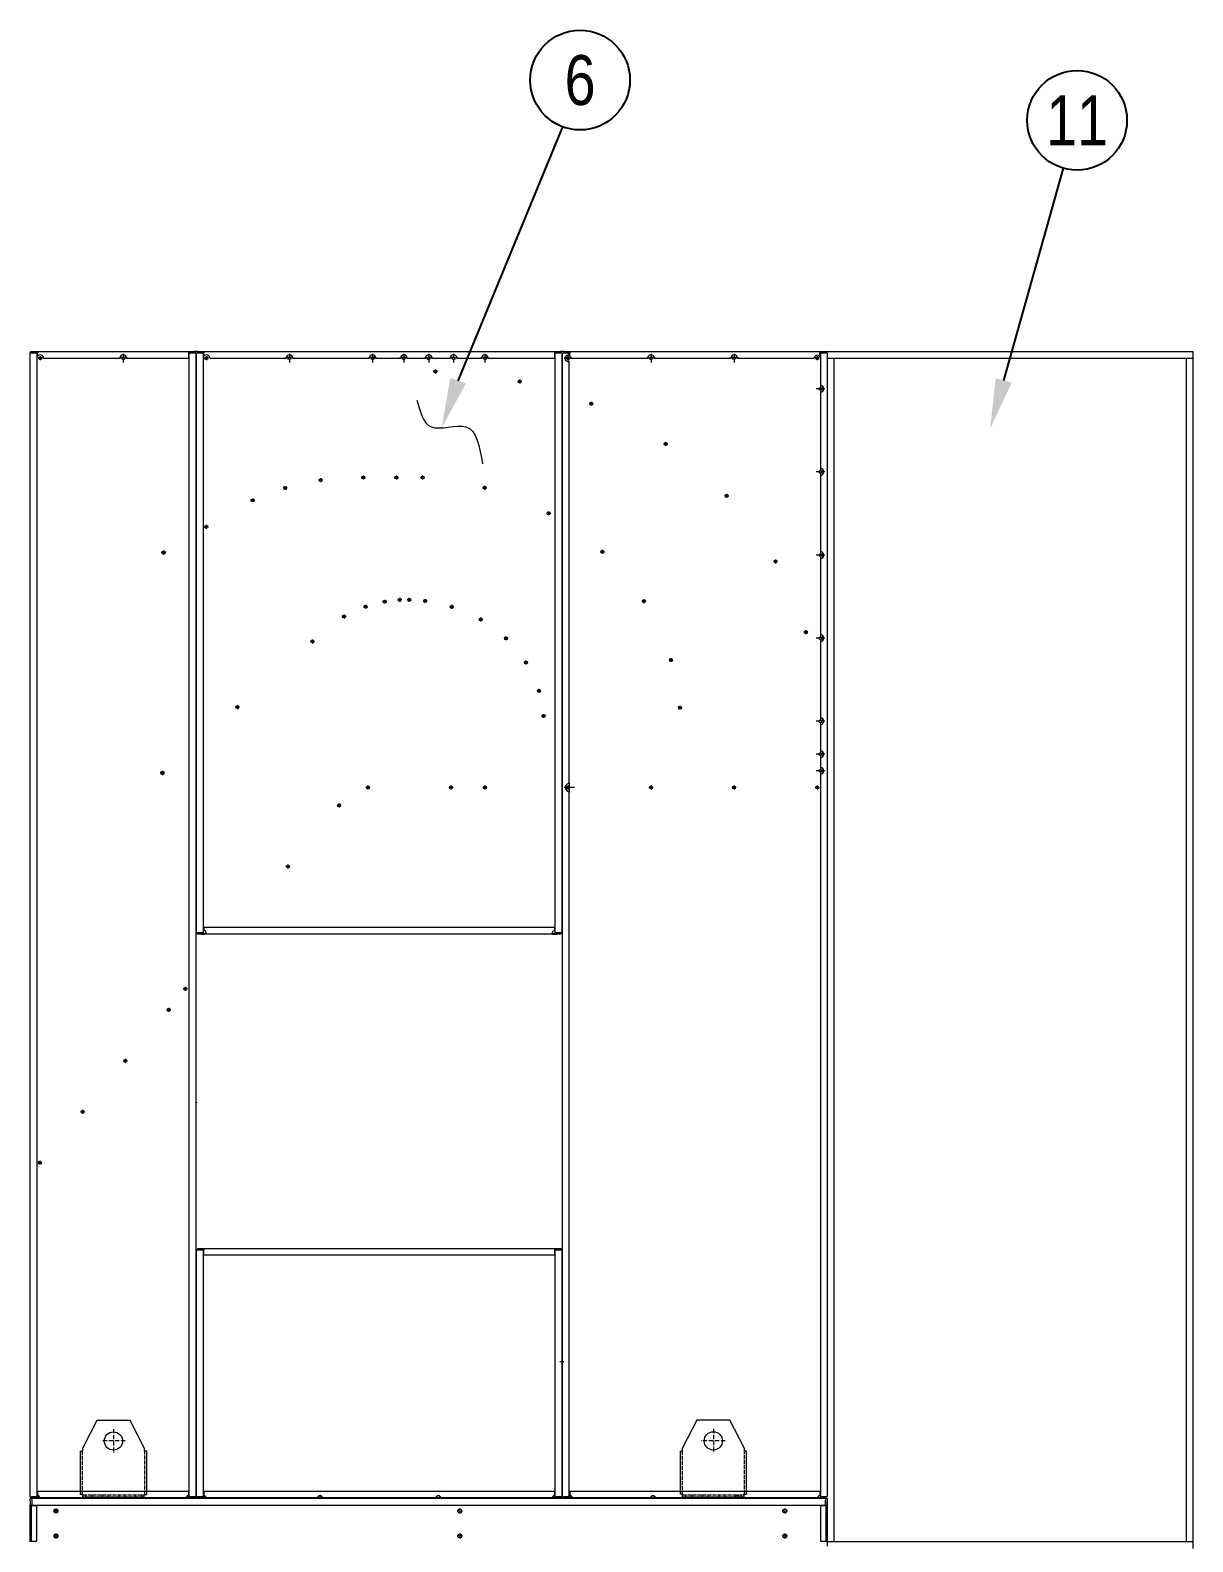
# Model space of a CAD drawing. Header units: millimetres. Extents: x -664082 to 30827, y -141530 to 21962.
# Drawn here: x 14515 to 18013, y 8769 to 13316 of the extents above; entities that cross this region are included whole.
import ezdxf
from ezdxf.enums import TextEntityAlignment as Align

# ---------------------------------------------------------------- set-up
doc = ezdxf.new("R2010")
doc.units = ezdxf.units.MM
doc.linetypes.add('DASHDOT', pattern=[18.5, 12, -3, 0.5, -3])
doc.linetypes.add('DASHED', pattern=[15, 12, -3])
doc.layers.add('냉각탑_dim', color=1, linetype='Continuous')
doc.layers.add('냉각탑_text', color=3, linetype='Continuous')
doc.styles.get("Standard").update_dxf_attribs({"font": 'arial.ttf'})

# ---------------------------------------------------------------- blocks, each defined once
blk = doc.blocks.new('457536')
at = {"color": 7, "lineweight": 5}
for p, q in [((114592.520962, 89152.297332), (114550.020962, 89069.297332)), ((114692.520962, 89152.297332), (114592.520962, 89152.297332)), ((114735.020962, 89069.297332), (114692.520962, 89152.297332)), ((114542.520962, 89059.297332), (114542.520962, 88929.797332)), ((114742.520962, 88929.797332), (114742.520962, 89059.297332)), ((114550.020962, 88922.297332), (114735.020962, 88922.297332))]:
    blk.add_line(p, q, dxfattribs=at)
at = {"color": 7, "linetype": 'DASHDOT', "lineweight": 5}
for p, q in [((114642.520962, 89126.047332), (114642.520962, 89054.547332)), ((114678.270962, 89090.297332), (114606.770962, 89090.297332))]:
    blk.add_line(p, q, dxfattribs=at)
at = {"color": 7, "lineweight": 5, "ltscale": 0.09375}
for p, q in [((114542.520962, 89059.297332), (114550.020962, 89059.297332)), ((114742.520962, 89059.297332), (114735.020962, 89059.297332)), ((114550.020962, 88929.797332), (114542.520962, 88929.797332)), ((114550.020962, 88922.297332), (114550.020962, 88929.797332)), ((114735.020962, 88929.797332), (114742.520962, 88929.797332)), ((114735.020962, 88922.297332), (114735.020962, 88929.797332))]:
    blk.add_line(p, q, dxfattribs=at)
at = {"color": 7, "linetype": 'DASHED', "lineweight": 5}
for p, q in [((114548.520962, 89059.297332), (114548.520962, 88929.797332)), ((114736.520962, 88929.797332), (114736.520962, 89059.297332)), ((114550.020962, 88928.297332), (114735.020962, 88928.297332))]:
    blk.add_line(p, q, dxfattribs=at)
at = {"color": 7, "lineweight": 5, "ltscale": 0.125}
for p, q in [((114550.020962, 89059.297332), (114550.020962, 89069.297332)), ((114735.020962, 89069.297332), (114735.020962, 89059.297332))]:
    blk.add_line(p, q, dxfattribs=at)
at = {"color": 7, "linetype": 'DASHED', "lineweight": 5, "ltscale": 0.075}
for p, q in [((114558.520962, 88928.297332), (114558.520962, 88922.297332)), ((114576.520962, 88928.297332), (114576.520962, 88922.297332)), ((114608.520962, 88928.297332), (114608.520962, 88922.297332)), ((114626.520962, 88928.297332), (114626.520962, 88922.297332)), ((114658.520962, 88928.297332), (114658.520962, 88922.297332)), ((114676.520962, 88928.297332), (114676.520962, 88922.297332)), ((114708.520962, 88928.297332), (114708.520962, 88922.297332)), ((114726.520962, 88928.297332), (114726.520962, 88922.297332))]:
    blk.add_line(p, q, dxfattribs=at)
at = {"color": 7, "lineweight": 5}
blk.add_circle((114642.520962, 89090.297332), 27.5, dxfattribs=at)
blk = doc.blocks.new('1')
at = {"color": 7, "lineweight": 20, "ltscale": 0.0875}
for p, q in [((14514.8, 12345.8), (14518.3, 12345.8)), ((14536.8, 12349.3), (14536.8, 12345.8)), ((14990.8, 12349.3), (14990.8, 12345.8)), ((15012.8, 12345.8), (15009.3, 12345.8)), ((15014.8, 12345.8), (15018.3, 12345.8)), ((15036.8, 12349.3), (15036.8, 12345.8)), ((16092.8, 12349.3), (16092.8, 12345.8)), ((16114.8, 12345.8), (16111.3, 12345.8)), ((16116.8, 12345.8), (16120.3, 12345.8)), ((16138.8, 12349.3), (16138.8, 12345.8)), ((16890.8, 12349.3), (16890.8, 12345.8)), ((16912.8, 12345.8), (16909.3, 12345.8)), ((15014.8, 10600.8), (15018.3, 10600.8)), ((16114.8, 10600.8), (16111.3, 10600.8)), ((15014.8, 9647.8), (15018.3, 9647.8)), ((15036.8, 9651.3), (15036.8, 9647.8)), ((16092.8, 9651.3), (16092.8, 9647.8)), ((16114.8, 9647.8), (16111.3, 9647.8)), ((14514.8, 8904.8), (14518.3, 8904.8)), ((15012.8, 8904.8), (15009.3, 8904.8)), ((15014.8, 8904.8), (15018.3, 8904.8)), ((16114.8, 8904.8), (16111.3, 8904.8)), ((16116.8, 8904.8), (16120.3, 8904.8)), ((16912.8, 8904.8), (16909.3, 8904.8))]:
    blk.add_line(p, q, dxfattribs=at)
at = {"color": 7, "lineweight": 20}
for p, q in [((14514.8, 8904.8), (14514.8, 12345.8)), ((14534.8, 12345.8), (14534.8, 8904.8)), ((14536.8, 12349.3), (14990.8, 12349.3)), ((14554.8, 12329.3), (14784.8, 12329.3)), ((14804.8, 12329.3), (14990.8, 12329.3)), ((14992.8, 8904.8), (14992.8, 12345.8)), ((15012.8, 12345.8), (15012.8, 8904.8)), ((15014.8, 10600.8), (15014.8, 12345.8)), ((15034.8, 12345.8), (15034.8, 10600.8)), ((15036.8, 12349.3), (16092.8, 12349.3)), ((15054.8, 12329.3), (15284.8, 12329.3)), ((15304.8, 12329.3), (15534.8, 12329.3)), ((15554.8, 12329.3), (15628.8, 12329.3)), ((15648.8, 12329.3), (15703.8, 12329.3)), ((15723.8, 12329.3), (15778.8, 12329.3)), ((15798.8, 12329.3), (15872.8, 12329.3)), ((15892.8, 12329.3), (16092.8, 12329.3)), ((16094.8, 10600.8), (16094.8, 12345.8)), ((16114.8, 12345.8), (16114.8, 10600.8)), ((16116.8, 8904.8), (16116.8, 12345.8)), ((16138.8, 12349.3), (16890.8, 12349.3)), ((16141.8, 12329.3), (16372.8, 12329.3)), ((16392.8, 12329.3), (16622.8, 12329.3)), ((16642.8, 12329.3), (16873.8, 12329.3)), ((16892.8, 12345.8), (16892.8, 12247.3)), ((16912.8, 12345.8), (16912.8, 8904.8)), ((16932.8, 12329.3), (16932.8, 8769.3)), ((16136.8, 11050.3), (16136.8, 12321.2)), ((16892.8, 12227.3), (16892.8, 11997.3)), ((16892.8, 11977.3), (16892.8, 11747.3)), ((16892.8, 11727.3), (16892.8, 11497.3)), ((16892.8, 11477.3), (16892.8, 11247.3)), ((16892.8, 11227.3), (16892.8, 11148.3)), ((16892.8, 11128.3), (16892.8, 11098.3)), ((16892.8, 11078.3), (16892.8, 8904.8)), ((16136.8, 8904.8), (16136.8, 11026.3)), ((16094.8, 10617.3), (15036.8, 10617.3)), ((16099, 10597.3), (15043, 10597.3)), ((15014.8, 8904.8), (15014.8, 9647.8)), ((15034.8, 9647.8), (15034.8, 8904.8)), ((15036.8, 9651.3), (16092.8, 9651.3)), ((16094.8, 8904.8), (16094.8, 9647.8)), ((16114.8, 9647.8), (16114.8, 8904.8)), ((16092.8, 9631.3), (15036.8, 9631.3)), ((14536.8, 8921.3), (14990.8, 8921.3)), ((15036.8, 8921.3), (16092.8, 8921.3)), ((16138.8, 8921.3), (16890.8, 8921.3)), ((14514.8, 8879.3), (16912.8, 8879.3)), ((14514.8, 8771.3), (14514.8, 8877.3)), ((14518, 8877.3), (14518, 8771.3)), ((16908.1, 8899.3), (14519.5, 8899.3)), ((14519.5, 8879.3), (16908.1, 8879.3)), ((14534.8, 8771.3), (14534.8, 8877.3)), ((14983.8, 8901.3), (14543.8, 8901.3)), ((15704.8, 8900.9), (14554.8, 8900.9)), ((15379.8, 8901.3), (15043.8, 8901.3)), ((15735.8, 8901.3), (15393.8, 8901.3)), ((16872.8, 8900.9), (15722.8, 8900.9)), ((16085.8, 8901.3), (15749.8, 8901.3)), ((16381.8, 8901.3), (16145.8, 8901.3)), ((16633.8, 8901.3), (16395.8, 8901.3)), ((16883.8, 8901.3), (16647.8, 8901.3)), ((16892.8, 8877.3), (16892.8, 8771.3)), ((16909.6, 8771.3), (16909.6, 8877.3)), ((16912.8, 8877.3), (16912.8, 8771.3)), ((16912.8, 8771.3), (16912.8, 8877.3))]:
    blk.add_line(p, q, dxfattribs=at)
at = {"color": 7, "lineweight": 20, "ltscale": 0.4625}
for p, q in [((14518.3, 12349.3), (14536.8, 12349.3)), ((14536.8, 12347.3), (14518.3, 12347.3)), ((14990.8, 12349.3), (15009.3, 12349.3)), ((15009.3, 12347.3), (14990.8, 12347.3)), ((15018.3, 12349.3), (15036.8, 12349.3)), ((15036.8, 12347.3), (15018.3, 12347.3)), ((16092.8, 12349.3), (16111.3, 12349.3)), ((16111.3, 12347.3), (16092.8, 12347.3)), ((16120.3, 12349.3), (16138.8, 12349.3)), ((16138.8, 12347.3), (16120.3, 12347.3)), ((16890.8, 12349.3), (16909.3, 12349.3)), ((16909.3, 12347.3), (16890.8, 12347.3)), ((15018.3, 9651.3), (15036.8, 9651.3)), ((15036.8, 9649.3), (15018.3, 9649.3)), ((16092.8, 9651.3), (16111.3, 9651.3)), ((16111.3, 9649.3), (16092.8, 9649.3))]:
    blk.add_line(p, q, dxfattribs=at)
at = {"color": 7, "lineweight": 20, "ltscale": 0.05}
for p, q in [((14518.3, 12349.3), (14518.3, 12347.3)), ((15009.3, 12349.3), (15009.3, 12347.3)), ((15018.3, 12349.3), (15018.3, 12347.3)), ((16111.3, 12349.3), (16111.3, 12347.3)), ((16120.3, 12349.3), (16120.3, 12347.3)), ((16909.3, 12349.3), (16909.3, 12347.3)), ((15014.8, 12309.3), (15012.8, 12309.3)), ((15014.8, 12309.3), (15012.8, 12309.3)), ((16116.8, 12309.3), (16114.8, 12309.3)), ((16116.8, 12309.3), (16114.8, 12309.3)), ((16114.8, 11091.3), (16116.8, 11091.3)), ((16116.8, 11063.3), (16114.8, 11063.3)), ((16116.8, 11061.3), (16114.8, 11061.3)), ((16116.8, 11059.3), (16114.8, 11059.3)), ((16116.8, 11017.3), (16114.8, 11017.3)), ((16114.8, 10939.7), (16116.8, 10939.7)), ((16114.8, 10937.7), (16116.8, 10937.7)), ((16116.8, 10935.7), (16114.8, 10935.7)), ((16116.8, 10934.1), (16114.8, 10934.1)), ((15018.3, 10597.3), (15018.3, 10599.3)), ((15030.7, 10597.3), (15030.7, 10599.3)), ((15043, 10597.3), (15043, 10599.3)), ((16086.7, 10597.3), (16086.7, 10599.3)), ((16099, 10597.3), (16099, 10599.3)), ((16111.3, 10597.3), (16111.3, 10599.3)), ((15018.3, 9651.3), (15018.3, 9649.3)), ((16111.3, 9651.3), (16111.3, 9649.3)), ((15014.8, 9226.3), (15012.8, 9226.3)), ((15014.8, 9226.3), (15012.8, 9226.3)), ((15012.8, 9206.3), (15014.8, 9206.3)), ((15012.8, 9205.9), (15014.8, 9205.9)), ((16116.8, 9226.3), (16114.8, 9226.3)), ((16116.8, 9226.3), (16114.8, 9226.3)), ((16114.8, 9206.3), (16116.8, 9206.3)), ((16114.8, 9206.3), (16116.8, 9206.3)), ((16114.8, 9205.9), (16116.8, 9205.9)), ((15014.8, 9096.3), (15012.8, 9096.3)), ((15014.8, 9096.3), (15012.8, 9096.3)), ((15014.8, 9095.9), (15012.8, 9095.9)), ((16116.8, 9096.3), (16114.8, 9096.3)), ((16116.8, 9096.3), (16114.8, 9096.3)), ((16116.8, 9095.9), (16114.8, 9095.9)), ((15012.8, 9075.9), (15014.8, 9075.9)), ((16114.8, 9075.9), (16116.8, 9075.9)), ((14514.8, 8877.3), (14514.8, 8879.3)), ((14518, 8877.3), (14518, 8879.3)), ((14518, 8877.3), (14518, 8879.3)), ((14518.3, 8901.3), (14518.3, 8903.3)), ((14529.8, 8901.3), (14529.8, 8903.3)), ((14997.8, 8901.3), (14997.8, 8903.3)), ((15009.3, 8901.3), (15009.3, 8903.3)), ((15018.3, 8901.3), (15018.3, 8903.3)), ((15029.8, 8901.3), (15029.8, 8903.3)), ((16099.8, 8901.3), (16099.8, 8903.3)), ((16111.3, 8901.3), (16111.3, 8903.3)), ((16120.3, 8901.3), (16120.3, 8903.3)), ((16131.8, 8901.3), (16131.8, 8903.3)), ((16897.8, 8901.3), (16897.8, 8903.3)), ((16909.3, 8901.3), (16909.3, 8903.3)), ((16909.6, 8879.3), (16909.6, 8877.3)), ((16912.8, 8877.3), (16912.8, 8879.3)), ((14514.8, 8769.3), (14514.8, 8771.3)), ((14518, 8769.3), (14518, 8771.3)), ((14518, 8769.3), (14518, 8771.3)), ((16909.6, 8771.3), (16909.6, 8769.3)), ((16912.8, 8769.3), (16912.8, 8771.3))]:
    blk.add_line(p, q, dxfattribs=at)
at = {"color": 7, "lineweight": 20, "ltscale": 0.0375}
for p, q in [((14518.3, 12347.3), (14518.3, 12345.8)), ((15009.3, 12347.3), (15009.3, 12345.8)), ((15018.3, 12345.8), (15018.3, 12347.3)), ((16111.3, 12345.8), (16111.3, 12347.3)), ((16120.3, 12347.3), (16120.3, 12345.8)), ((16909.3, 12347.3), (16909.3, 12345.8)), ((15018.3, 10600.8), (15018.3, 10599.3)), ((16111.3, 10600.8), (16111.3, 10599.3)), ((15018.3, 9649.3), (15018.3, 9647.8)), ((16111.3, 9649.3), (16111.3, 9647.8)), ((14518, 8877.3), (14519.5, 8877.3)), ((14518.3, 8903.3), (14518.3, 8904.8)), ((15009.3, 8903.3), (15009.3, 8904.8)), ((15018.3, 8903.3), (15018.3, 8904.8)), ((16111.3, 8903.3), (16111.3, 8904.8)), ((16120.3, 8903.3), (16120.3, 8904.8)), ((16909.6, 8877.3), (16908.1, 8877.3)), ((16909.3, 8903.3), (16909.3, 8904.8))]:
    blk.add_line(p, q, dxfattribs=at)
at = {"color": 7, "lineweight": 20, "ltscale": 0.4125}
for p, q in [((14518.3, 12345.8), (14534.8, 12345.8)), ((14990.8, 12345.8), (14990.8, 12329.3)), ((14992.8, 12345.8), (15009.3, 12345.8)), ((15018.3, 12345.8), (15034.8, 12345.8)), ((16092.8, 12345.8), (16092.8, 12329.3)), ((16094.8, 12345.8), (16111.3, 12345.8)), ((16120.3, 12345.8), (16136.8, 12345.8)), ((16892.8, 12345.8), (16909.3, 12345.8)), ((15034.8, 10600.8), (15018.3, 10600.8)), ((16111.3, 10600.8), (16094.8, 10600.8)), ((15018.3, 9647.8), (15034.8, 9647.8)), ((15036.8, 9631.3), (15036.8, 9647.8)), ((16092.8, 9647.8), (16092.8, 9631.3)), ((16094.8, 9647.8), (16111.3, 9647.8)), ((14534.8, 8904.8), (14518.3, 8904.8)), ((15009.3, 8904.8), (14992.8, 8904.8)), ((15034.8, 8904.8), (15018.3, 8904.8)), ((16111.3, 8904.8), (16094.8, 8904.8)), ((16136.8, 8904.8), (16120.3, 8904.8)), ((16909.3, 8904.8), (16892.8, 8904.8))]:
    blk.add_line(p, q, dxfattribs=at)
at = {"color": 7, "lineweight": 20, "ltscale": 0.2625}
for p, q in [((14536.8, 12335.3), (14536.8, 12345.8)), ((15036.8, 12335.3), (15036.8, 12345.8))]:
    blk.add_line(p, q, dxfattribs=at)
at = {"color": 7, "linetype": 'DASHDOT', "lineweight": 20, "ltscale": 0.2925}
for p, q in [((14550.7, 12329.3), (14539, 12329.3)), ((15050.7, 12329.3), (15039, 12329.3)), ((15394.9, 11962.9), (15383.2, 11962.9)), ((15522.7, 11970.6), (15511, 11970.6)), ((15288, 11939.1), (15276.3, 11939.1)), ((15190, 11901.9), (15178.3, 11901.9)), ((15050.5, 11822.4), (15038.8, 11822.4)), ((15587.4, 11597), (15575.7, 11597)), ((15529.7, 11582), (15518, 11582)), ((15369.7, 11477.6), (15358, 11477.6)), ((15144.1, 11279.8), (15132.4, 11279.8)), ((15536.7, 11038.3), (15525, 11038.3)), ((15450.2, 10984.3), (15438.5, 10984.3)), ((15295.9, 10800.4), (15284.2, 10800.4)), ((14987.4, 10432.7), (14975.7, 10432.7)), ((14937.5, 10369.3), (14925.8, 10369.3)), ((14806.9, 10216), (14795.2, 10216)), ((14678.4, 10062.8), (14666.7, 10062.8)), ((14549.8, 9909.6), (14538.1, 9909.6)), ((16114.7, 9316.2), (16114.7, 9304.5))]:
    blk.add_line(p, q, dxfattribs=at)
at = {"color": 7, "linetype": 'DASHDOT', "lineweight": 20, "ltscale": 0.292505}
for p, q in [((14544.8, 12335.1), (14544.8, 12323.4)), ((15044.8, 12335.1), (15044.8, 12323.4)), ((16882.8, 12335.1), (16882.8, 12323.4)), ((15734.2, 12295.1), (15734.2, 12283.4)), ((16074.7, 11868.6), (16074.7, 11856.9)), ((16236.7, 11752.9), (16236.7, 11741.2)), ((16757.3, 11723.6), (16757.3, 11711.9)), ((15783.2, 11587.4), (15783.2, 11575.7)), ((16469.9, 11284.1), (16469.9, 11272.4)), ((16059.5, 11259.1), (16059.5, 11247.4)), ((15530.8, 11044.1), (15530.8, 11032.4)), ((15780.8, 11044.1), (15780.8, 11032.4)), ((15882.8, 11044.1), (15882.8, 11032.4)), ((16132.8, 11044.1), (16132.8, 11032.4)), ((16382.8, 11044.1), (16382.8, 11032.4)), ((16632.8, 11044.1), (16632.8, 11032.4)), ((16882.8, 11044.1), (16882.8, 11032.4)), ((15444.3, 10990.1), (15444.3, 10978.4))]:
    blk.add_line(p, q, dxfattribs=at)
at = {"color": 7, "linetype": 'DASHDOT', "lineweight": 20}
for p, q in [((14807.8, 12329.3), (14781.8, 12329.3)), ((14794.8, 12342.3), (14794.8, 12316.3)), ((15307.8, 12329.3), (15281.8, 12329.3)), ((15294.8, 12342.3), (15294.8, 12316.3)), ((15557.8, 12329.3), (15531.8, 12329.3)), ((15544.8, 12342.3), (15544.8, 12316.3)), ((15651.8, 12329.3), (15625.8, 12329.3)), ((15638.8, 12342.3), (15638.8, 12316.3)), ((15726.8, 12329.3), (15700.8, 12329.3)), ((15713.8, 12342.3), (15713.8, 12316.3)), ((15801.8, 12329.3), (15775.8, 12329.3)), ((15788.8, 12342.3), (15788.8, 12316.3)), ((15895.8, 12329.3), (15869.8, 12329.3)), ((15882.8, 12342.3), (15882.8, 12316.3)), ((16144.5, 12329.3), (16121.1, 12329.3)), ((16132.8, 12341), (16132.8, 12317.6)), ((16395.8, 12329.3), (16369.8, 12329.3)), ((16382.8, 12342.3), (16382.8, 12316.3)), ((16645.8, 12329.3), (16619.8, 12329.3)), ((16632.8, 12342.3), (16632.8, 12316.3)), ((16905.8, 12237.3), (16879.8, 12237.3)), ((16892.8, 12250.3), (16892.8, 12224.3)), ((16905.8, 11987.3), (16879.8, 11987.3)), ((16892.8, 12000.3), (16892.8, 11974.3)), ((16905.8, 11737.3), (16879.8, 11737.3)), ((16892.8, 11750.3), (16892.8, 11724.3)), ((16905.8, 11487.3), (16879.8, 11487.3)), ((16892.8, 11500.3), (16892.8, 11474.3)), ((16905.8, 11237.3), (16879.8, 11237.3)), ((16892.8, 11250.3), (16892.8, 11224.3)), ((16892.8, 11151.3), (16892.8, 11125.3)), ((16905.8, 11138.3), (16879.8, 11138.3)), ((16892.8, 11101.3), (16892.8, 11075.3)), ((16136.8, 11053.9), (16136.8, 11022.7)), ((16905.8, 11088.3), (16879.8, 11088.3)), ((16152.4, 11038.3), (16121.2, 11038.3))]:
    blk.add_line(p, q, dxfattribs=at)
at = {"color": 7, "lineweight": 20, "ltscale": 0.224999}
for p, q in [((15018.3, 12349.3), (15009.3, 12349.3)), ((16120.3, 12349.3), (16111.3, 12349.3))]:
    blk.add_line(p, q, dxfattribs=at)
at = {"color": 7, "lineweight": 20, "ltscale": 0.13954}
blk.add_line((15547.6, 12328.2), (15542.1, 12328.2), dxfattribs=at)
at = {"color": 7, "lineweight": 20, "ltscale": 0.065314}
blk.add_line((15546.2, 12326.6), (15543.5, 12326.6), dxfattribs=at)
at = {"color": 7, "lineweight": 20, "ltscale": 0.074833}
blk.add_line((15711.2, 12327.8), (15711.2, 12330.8), dxfattribs=at)
at = {"color": 7, "lineweight": 20, "ltscale": 0.210944}
blk.add_line((16136.8, 12337.3), (16136.8, 12345.8), dxfattribs=at)
at = {"color": 7, "lineweight": 20, "ltscale": 0.244795}
blk.add_line((16138.8, 12336), (16138.8, 12345.8), dxfattribs=at)
at = {"color": 7, "linetype": 'DASHDOT', "lineweight": 20, "ltscale": 0.292499}
for p, q in [((16888.7, 12329.3), (16877, 12329.3)), ((15993.9, 12259.4), (15982.2, 12259.4)), ((15988, 12265.3), (15988, 12253.6)), ((16208.5, 12192.6), (16196.8, 12192.6)), ((16202.7, 12198.5), (16202.7, 12186.8)), ((16432.6, 12071.6), (16420.9, 12071.6)), ((16426.7, 12077.4), (16426.7, 12065.7)), ((15389.1, 11968.7), (15389.1, 11957)), ((15516.8, 11976.4), (15516.8, 11964.7)), ((15622.7, 11970.6), (15611, 11970.6)), ((15616.8, 11976.4), (15616.8, 11964.7)), ((15701.2, 11970.6), (15689.5, 11970.6)), ((15695.3, 11976.4), (15695.3, 11964.7)), ((15282.1, 11944.9), (15282.1, 11933.2)), ((15887.8, 11939.8), (15876.1, 11939.8)), ((15881.9, 11945.6), (15881.9, 11933.9)), ((16615.9, 11915.4), (16604.2, 11915.4)), ((16610, 11921.2), (16610, 11909.5)), ((15184.2, 11907.7), (15184.2, 11896)), ((15044.6, 11828.3), (15044.6, 11816.6)), ((16080.6, 11862.7), (16068.9, 11862.7)), ((16763.2, 11717.8), (16751.5, 11717.8)), ((15581.5, 11602.9), (15581.5, 11591.2)), ((15632.7, 11602.6), (15621, 11602.6)), ((15626.8, 11608.4), (15626.8, 11596.7)), ((15661.2, 11602.6), (15649.5, 11602.6)), ((15655.3, 11608.4), (15655.3, 11596.7)), ((15703.2, 11604.9), (15703.2, 11593.2)), ((16367.4, 11598.6), (16355.7, 11598.6)), ((16361.6, 11604.4), (16361.6, 11592.7)), ((15465.2, 11552.3), (15453.5, 11552.3)), ((15459.4, 11558.2), (15459.4, 11546.5)), ((15523.8, 11587.9), (15523.8, 11576.2)), ((15870.4, 11549.4), (15870.4, 11537.7)), ((16854.7, 11505.6), (16843, 11505.6)), ((16848.8, 11511.4), (16848.8, 11499.7)), ((15363.8, 11483.4), (15363.8, 11471.7)), ((15946.3, 11492.8), (15946.3, 11481.1)), ((16006.4, 11420.2), (16006.4, 11408.5)), ((16448.5, 11421.5), (16436.8, 11421.5)), ((16442.6, 11427.4), (16442.6, 11415.7)), ((16051.2, 11329.1), (16039.5, 11329.1)), ((16045.4, 11335), (16045.4, 11323.3)), ((15138.3, 11285.6), (15138.3, 11273.9)), ((16475.8, 11278.3), (16464.1, 11278.3)), ((16065.4, 11253.3), (16053.7, 11253.3)), ((15786.7, 11038.3), (15775, 11038.3)), ((15888.7, 11038.3), (15877, 11038.3)), ((16138.7, 11038.3), (16127, 11038.3)), ((16388.7, 11038.3), (16377, 11038.3)), ((16638.7, 11038.3), (16627, 11038.3)), ((16888.7, 11038.3), (16877, 11038.3)), ((15290, 10806.2), (15290, 10794.5)), ((14981.5, 10438.5), (14981.5, 10426.8)), ((14931.6, 10375.1), (14931.6, 10363.4)), ((14672.5, 10068.6), (14672.5, 10056.9)), ((16120.5, 9310.4), (16108.8, 9310.4))]:
    blk.add_line(p, q, dxfattribs=at)
at = {"color": 7, "lineweight": 20, "ltscale": 0.309422}
blk.add_line((16890.8, 12333.4), (16890.8, 12345.8), dxfattribs=at)
at = {"lineweight": 20}
for p, q in [((16909.3, 12349.3), (18012.8, 12349.3)), ((16912.8, 12345.8), (16912.8, 12349.3)), ((16912.8, 12329.3), (18012.8, 12329.3)), ((17992.8, 12329.3), (17992.8, 8769.3)), ((18012.8, 12349.3), (18012.8, 8749.3)), ((18012.8, 8769.3), (16912.8, 8769.3))]:
    blk.add_line(p, q, dxfattribs=at)
at = {"color": 7, "linetype": 'DASHDOT', "lineweight": 20, "ltscale": 0.292502}
for p, q in [((15740.1, 12289.3), (15728.4, 12289.3)), ((16242.6, 11747.1), (16230.9, 11747.1)), ((15709.1, 11599.1), (15697.4, 11599.1)), ((15789.1, 11581.5), (15777.4, 11581.5)), ((15876.3, 11543.5), (15864.6, 11543.5)), ((15952.2, 11486.9), (15940.5, 11486.9)), ((16012.2, 11414.3), (16000.5, 11414.3)), ((14801, 10221.8), (14801, 10210.1)), ((14543.9, 9915.4), (14543.9, 9903.7))]:
    blk.add_line(p, q, dxfattribs=at)
at = {"color": 7, "lineweight": 20, "ltscale": 0.05367}
for p, q in [((16114.8, 12248.4), (16116.8, 12247.6)), ((16116.8, 12204.6), (16114.8, 12205.4))]:
    blk.add_line(p, q, dxfattribs=at)
at = {"color": 7, "lineweight": 20, "ltscale": 0.058406}
for p, q in [((15012.8, 11826.6), (15014.8, 11827.8)), ((15014.8, 11781.1), (15012.8, 11779.9)), ((15014.8, 11781.1), (15012.8, 11779.9))]:
    blk.add_line(p, q, dxfattribs=at)
at = {"color": 7, "lineweight": 20, "ltscale": 0.057149}
for p, q in [((16114.8, 11863.4), (16116.8, 11862.3)), ((16116.8, 11816.5), (16114.8, 11817.6))]:
    blk.add_line(p, q, dxfattribs=at)
at = {"color": 7, "linetype": 'DASHDOT', "lineweight": 20, "ltscale": 0.325}
for p, q in [((14922.7, 11744.9), (14909.7, 11744.9)), ((14916.2, 11751.4), (14916.2, 11738.4)), ((14919.2, 11082), (14906.2, 11082)), ((14912.7, 11088.5), (14912.7, 11075.5))]:
    blk.add_line(p, q, dxfattribs=at)
at = {"color": 7, "lineweight": 20, "ltscale": 0.066501}
for p, q in [((15014.8, 11198.2), (15012.8, 11196.4)), ((15014.8, 11145), (15012.8, 11143.2)), ((15014.8, 11145), (15012.8, 11143.2))]:
    blk.add_line(p, q, dxfattribs=at)
at = {"color": 7, "linetype": 'DASHDOT', "lineweight": 20, "ltscale": 0.195}
for p, q in [((15448.3, 10984.2), (15440.5, 10984.2)), ((15294, 10800.4), (15286.2, 10800.4)), ((14985.5, 10432.7), (14977.7, 10432.7)), ((14933.5, 10369.2), (14925.7, 10369.2)), ((14805, 10216), (14797.2, 10216)), ((14676.4, 10062.8), (14668.6, 10062.8)), ((14547.8, 9909.6), (14540, 9909.6))]:
    blk.add_line(p, q, dxfattribs=at)
at = {"color": 7, "linetype": 'DASHDOT', "lineweight": 20, "ltscale": 0.195001}
for p, q in [((15444.4, 10988.1), (15444.4, 10980.3)), ((15290.1, 10804.3), (15290.1, 10796.5)), ((14981.6, 10436.6), (14981.6, 10428.8)), ((14672.5, 10066.7), (14672.5, 10058.9)), ((14543.9, 9913.5), (14543.9, 9905.7))]:
    blk.add_line(p, q, dxfattribs=at)
at = {"color": 7, "lineweight": 20, "ltscale": 0.307899}
for p, q in [((15018.3, 10599.3), (15030.7, 10599.3)), ((15030.7, 10597.3), (15018.3, 10597.3)), ((16099, 10599.3), (16111.3, 10599.3)), ((16111.3, 10597.3), (16099, 10597.3))]:
    blk.add_line(p, q, dxfattribs=at)
at = {"color": 7, "lineweight": 20, "ltscale": 0.154601}
for p, q in [((15030.7, 10599.3), (15043, 10599.3)), ((15030.7, 10597.3), (15036.8, 10597.3)), ((15043, 10597.3), (15036.8, 10597.3)), ((16086.7, 10599.3), (16092.8, 10599.3)), ((16086.7, 10597.3), (16092.8, 10597.3)), ((16092.8, 10599.3), (16099, 10599.3)), ((16092.8, 10597.3), (16099, 10597.3))]:
    blk.add_line(p, q, dxfattribs=at)
at = {"color": 7, "lineweight": 20, "ltscale": 0.2375}
for p, q in [((15036.8, 10617.3), (15036.8, 10607.8)), ((16092.8, 10617.3), (16092.8, 10607.8))]:
    blk.add_line(p, q, dxfattribs=at)
at = {"color": 7, "linetype": 'DASHDOT', "lineweight": 20, "ltscale": 0.194998}
for p, q in [((14929.6, 10373.1), (14929.6, 10365.3)), ((14801.1, 10219.9), (14801.1, 10212.1))]:
    blk.add_line(p, q, dxfattribs=at)
at = {"color": 7, "lineweight": 20, "ltscale": 0.050782}
blk.add_line((15015.9, 10089.3), (15016.3, 10091.3), dxfattribs=at)
at = {"color": 7, "lineweight": 20, "ltscale": 0.319497}
for p, q in [((14536.8, 8921.3), (14536.8, 8908.5)), ((14990.8, 8921.3), (14990.8, 8908.5)), ((15036.8, 8921.3), (15036.8, 8908.5)), ((16092.8, 8921.3), (16092.8, 8908.5)), ((16138.8, 8921.3), (16138.8, 8908.5)), ((16890.8, 8921.3), (16890.8, 8908.5))]:
    blk.add_line(p, q, dxfattribs=at)
at = {"color": 7, "lineweight": 20, "ltscale": 0.1175}
for p, q in [((14519.5, 8899.3), (14514.8, 8899.3)), ((14519.5, 8899.3), (14519.5, 8894.6)), ((16912.8, 8899.3), (16908.1, 8899.3)), ((16908.1, 8899.3), (16908.1, 8894.6)), ((14514.8, 8771.3), (14519.5, 8771.3)), ((16912.8, 8771.3), (16908.1, 8771.3))]:
    blk.add_line(p, q, dxfattribs=at)
at = {"color": 7, "lineweight": 20, "ltscale": 0.16}
for p, q in [((14514.8, 8892.9), (14514.8, 8899.3)), ((16912.8, 8899.3), (16912.8, 8892.9))]:
    blk.add_line(p, q, dxfattribs=at)
at = {"color": 7, "lineweight": 20, "ltscale": 0.34}
for p, q in [((14514.8, 8892.9), (14514.8, 8879.3)), ((16912.8, 8879.3), (16912.8, 8892.9))]:
    blk.add_line(p, q, dxfattribs=at)
at = {"color": 7, "lineweight": 20, "ltscale": 0.08}
for p, q in [((14514.8, 8877.3), (14518, 8877.3)), ((16909.6, 8877.3), (16912.8, 8877.3)), ((14518, 8771.3), (14514.8, 8771.3)), ((16912.8, 8771.3), (16909.6, 8771.3))]:
    blk.add_line(p, q, dxfattribs=at)
at = {"color": 7, "lineweight": 20, "ltscale": 0.2875}
for p, q in [((14518.3, 8903.3), (14529.8, 8903.3)), ((14529.8, 8901.3), (14518.3, 8901.3)), ((14997.8, 8903.3), (15009.3, 8903.3)), ((15009.3, 8901.3), (14997.8, 8901.3)), ((15018.3, 8903.3), (15029.8, 8903.3)), ((15029.8, 8901.3), (15018.3, 8901.3)), ((16099.8, 8903.3), (16111.3, 8903.3)), ((16111.3, 8901.3), (16099.8, 8901.3)), ((16120.3, 8903.3), (16131.8, 8903.3)), ((16131.8, 8901.3), (16120.3, 8901.3)), ((16897.8, 8903.3), (16909.3, 8903.3)), ((16909.3, 8901.3), (16897.8, 8901.3))]:
    blk.add_line(p, q, dxfattribs=at)
at = {"color": 7, "lineweight": 20, "ltscale": 0.3825}
for p, q in [((14519.5, 8894.6), (14519.5, 8879.3)), ((14534.8, 8877.3), (14519.5, 8877.3)), ((16908.1, 8877.3), (16892.8, 8877.3)), ((16908.1, 8879.3), (16908.1, 8894.6)), ((14519.5, 8771.3), (14534.8, 8771.3)), ((16892.8, 8771.3), (16908.1, 8771.3))]:
    blk.add_line(p, q, dxfattribs=at)
at = {"color": 7, "lineweight": 20, "ltscale": 0.175}
for p, q in [((14529.8, 8903.3), (14536.8, 8903.3)), ((14529.8, 8901.3), (14536.8, 8901.3)), ((14543.8, 8901.3), (14536.8, 8901.3)), ((14983.8, 8901.3), (14990.8, 8901.3)), ((14990.8, 8903.3), (14997.8, 8903.3)), ((14990.8, 8901.3), (14997.8, 8901.3)), ((15029.8, 8903.3), (15036.8, 8903.3)), ((15029.8, 8901.3), (15036.8, 8901.3)), ((15043.8, 8901.3), (15036.8, 8901.3)), ((15393.8, 8901.3), (15379.8, 8901.3)), ((15735.8, 8901.3), (15742.8, 8901.3)), ((15742.8, 8901.3), (15749.8, 8901.3)), ((16085.8, 8901.3), (16092.8, 8901.3)), ((16092.8, 8903.3), (16099.8, 8903.3)), ((16092.8, 8901.3), (16099.8, 8901.3)), ((16131.8, 8903.3), (16138.8, 8903.3)), ((16131.8, 8901.3), (16138.8, 8901.3)), ((16145.8, 8901.3), (16138.8, 8901.3)), ((16381.8, 8901.3), (16388.8, 8901.3)), ((16395.8, 8901.3), (16388.8, 8901.3)), ((16633.8, 8901.3), (16647.8, 8901.3)), ((16883.8, 8901.3), (16897.8, 8901.3)), ((16890.8, 8903.3), (16897.8, 8903.3))]:
    blk.add_line(p, q, dxfattribs=at)
at = {"color": 7, "lineweight": 20, "ltscale": 0.164795}
for p, q in [((14543.4, 8903.3), (14536.8, 8903.3)), ((14984.3, 8903.3), (14990.8, 8903.3)), ((15043.4, 8903.3), (15036.8, 8903.3)), ((15386.8, 8903.3), (15380.3, 8903.3)), ((15393.4, 8903.3), (15386.8, 8903.3)), ((15736.3, 8903.3), (15742.8, 8903.3)), ((15742.8, 8903.3), (15749.4, 8903.3)), ((16086.3, 8903.3), (16092.8, 8903.3)), ((16145.4, 8903.3), (16138.8, 8903.3)), ((16382.3, 8903.3), (16388.8, 8903.3)), ((16395.4, 8903.3), (16388.8, 8903.3)), ((16634.3, 8903.3), (16640.8, 8903.3)), ((16640.8, 8903.3), (16647.4, 8903.3)), ((16884.3, 8903.3), (16890.8, 8903.3))]:
    blk.add_line(p, q, dxfattribs=at)
at = {"color": 7, "lineweight": 20, "ltscale": 0.04}
for p, q in [((14554.8, 8899.3), (14554.8, 8900.9)), ((15704.8, 8899.3), (15704.8, 8900.9)), ((15722.8, 8899.3), (15722.8, 8900.9)), ((16872.8, 8899.3), (16872.8, 8900.9))]:
    blk.add_line(p, q, dxfattribs=at)
at = {"color": 7, "linetype": 'DASHDOT', "lineweight": 20, "ltscale": 0.39}
for p, q in [((14592.3, 8869.6), (14592.3, 8854)), ((15807.3, 8869.6), (15807.3, 8854)), ((16785.3, 8869.6), (16785.3, 8854)), ((14600.1, 8861.8), (14584.5, 8861.8)), ((14600.1, 8786.8), (14584.5, 8786.8)), ((14592.3, 8794.6), (14592.3, 8779)), ((15807.3, 8794.6), (15807.3, 8779)), ((16785.3, 8794.6), (16785.3, 8779))]:
    blk.add_line(p, q, dxfattribs=at)
at = {"color": 7, "lineweight": 20, "ltscale": 0.45}
blk.add_line((15704.8, 8900.9), (15722.8, 8900.9), dxfattribs=at)
at = {"color": 7, "lineweight": 20, "ltscale": 0.010005}
for p, q in [((16777.8, 8900.9), (16777.8, 8901.3)), ((16828.3, 8900.9), (16828.3, 8901.3)), ((16842.3, 8900.9), (16842.3, 8901.3))]:
    blk.add_line(p, q, dxfattribs=at)
at = {"color": 7, "lineweight": 20, "ltscale": 0.250004}
blk.add_line((16882.8, 8900.9), (16872.8, 8900.9), dxfattribs=at)
at = {"color": 7, "lineweight": 20, "ltscale": 0.25}
blk.add_line((16892.8, 8900.9), (16882.8, 8900.9), dxfattribs=at)
at = {"color": 7, "lineweight": 20, "ltscale": 0.01}
blk.add_line((16892.8, 8900.9), (16892.8, 8901.3), dxfattribs=at)
at = {"color": 7, "lineweight": 20, "ltscale": 0.39}
for p, q in [((16912.8, 8892.9), (16912.8, 8877.3)), ((16912.8, 8771.3), (16912.8, 8755.7))]:
    blk.add_line(p, q, dxfattribs=at)
at = {"color": 7, "lineweight": 20, "ltscale": 0.000462809}
blk.add_line((16912.8, 8889.7), (16912.8, 8889.8), dxfattribs=at)
at = {"color": 7, "linetype": 'DASHDOT', "lineweight": 20, "ltscale": 0.389999}
for p, q in [((15815.1, 8861.8), (15799.5, 8861.8)), ((15815.1, 8786.8), (15799.5, 8786.8))]:
    blk.add_line(p, q, dxfattribs=at)
at = {"color": 7, "linetype": 'DASHDOT', "lineweight": 20, "ltscale": 0.389996}
for p, q in [((16793.1, 8861.8), (16777.5, 8861.8)), ((16793.1, 8786.8), (16777.5, 8786.8))]:
    blk.add_line(p, q, dxfattribs=at)
at = {"color": 7, "lineweight": 20}
for centre, radius in [((14544.8, 12329.3), 4.5), ((14544.8, 12329.3), 3), ((14794.8, 12329.3), 4.5), ((14794.8, 12329.3), 3), ((15044.8, 12329.3), 4.5), ((15044.8, 12329.3), 3), ((15294.8, 12329.3), 4.5), ((15294.8, 12329.3), 3), ((15544.8, 12329.3), 4.5), ((15544.8, 12329.3), 3), ((15638.8, 12329.3), 4.5), ((15638.8, 12329.3), 3), ((15713.8, 12329.3), 4.5), ((15713.8, 12329.3), 3), ((15788.8, 12329.3), 4.5), ((15788.8, 12329.3), 3.3), ((15882.8, 12329.3), 4.5), ((15882.8, 12329.3), 3), ((16132.8, 12329.3), 4.5), ((16132.8, 12329.3), 3), ((16382.8, 12329.3), 4.5), ((16382.8, 12329.3), 3), ((16632.8, 12329.3), 4.5), ((16632.8, 12329.3), 3), ((16882.8, 12329.3), 4.5), ((16882.8, 12329.3), 3), ((15734.2, 12289.3), 4.5), ((15734.2, 12289.3), 3), ((15988, 12259.4), 4.5), ((15988, 12259.4), 3), ((16892.8, 12237.3), 4.5), ((16892.8, 12237.3), 3), ((16202.7, 12192.6), 4.5), ((16202.7, 12192.6), 3), ((16426.7, 12071.6), 4.5), ((16426.7, 12071.6), 3), ((15389.1, 11962.9), 4.5), ((15389.1, 11962.9), 3), ((15516.8, 11970.6), 4.5), ((15516.8, 11970.6), 3), ((15616.8, 11970.6), 4.5), ((15616.8, 11970.6), 3), ((15695.3, 11970.6), 4.5), ((15695.3, 11970.6), 3), ((16892.8, 11987.3), 4.5), ((16892.8, 11987.3), 3), ((15282.1, 11939.1), 4.5), ((15282.1, 11939.1), 3), ((15881.9, 11939.8), 4.5), ((15881.9, 11939.8), 3), ((16610, 11915.4), 4.5), ((16610, 11915.4), 3), ((15184.2, 11901.9), 4.5), ((15184.2, 11901.9), 3), ((16074.7, 11862.7), 4.5), ((15044.6, 11822.4), 4.5), ((15044.6, 11822.4), 3), ((16074.7, 11862.7), 3), ((14916.2, 11744.9), 5), ((14916.2, 11744.9), 3), ((16236.7, 11747.1), 4.5), ((16236.7, 11747.1), 3), ((16892.8, 11737.3), 4.5), ((16892.8, 11737.3), 3), ((16757.3, 11717.8), 4.5), ((16757.3, 11717.8), 3), ((15581.5, 11597), 4.5), ((15581.5, 11597), 3), ((15626.8, 11602.6), 4.5), ((15626.8, 11602.6), 3), ((15655.3, 11602.6), 4.5), ((15655.3, 11602.6), 3), ((15703.2, 11599.1), 4.5), ((15703.2, 11599.1), 3), ((16361.6, 11598.6), 4.5), ((16361.6, 11598.6), 3), ((15459.4, 11552.3), 4.5), ((15459.4, 11552.3), 3), ((15523.8, 11582), 4.5), ((15523.8, 11582), 3), ((15783.2, 11581.5), 4.5), ((15783.2, 11581.5), 3), ((15870.4, 11543.5), 4.5), ((15870.4, 11543.5), 3), ((16848.8, 11505.6), 4.5), ((16848.8, 11505.6), 3), ((15363.8, 11477.6), 4.5), ((15363.8, 11477.6), 3), ((15946.3, 11486.9), 4.5), ((15946.3, 11486.9), 3), ((16892.8, 11487.3), 4.5), ((16006.4, 11414.3), 4.5), ((16006.4, 11414.3), 3), ((16442.6, 11421.5), 4.5), ((16442.6, 11421.5), 3), ((16045.4, 11329.1), 4.5), ((16045.4, 11329.1), 3), ((15138.3, 11279.8), 4.5), ((15138.3, 11279.8), 3), ((16469.9, 11278.3), 4.5), ((16469.9, 11278.3), 3), ((16059.5, 11253.3), 4.5), ((16059.5, 11253.3), 3), ((16892.8, 11237.3), 4.5), ((16892.8, 11138.3), 4.5), ((16892.8, 11138.3), 3), ((14912.7, 11082), 5), ((14912.7, 11082), 3), ((16892.8, 11088.3), 4.5), ((16892.8, 11088.3), 3), ((15530.8, 11038.3), 4.5), ((15530.8, 11038.3), 3), ((15780.8, 11038.3), 4.5), ((15780.8, 11038.3), 3), ((15882.8, 11038.3), 4.5), ((15882.8, 11038.3), 3), ((16132.8, 11038.3), 4.5), ((16132.8, 11038.3), 3), ((16382.8, 11038.3), 4.5), ((16382.8, 11038.3), 3), ((16632.8, 11038.3), 4.5), ((16632.8, 11038.3), 3), ((16882.8, 11038.3), 4.5), ((16882.8, 11038.3), 3), ((15444.3, 10984.3), 4.5), ((15444.4, 10984.2), 3), ((15290, 10800.4), 4.5), ((15290.1, 10800.4), 3), ((14981.5, 10432.7), 4.5), ((14981.6, 10432.7), 3), ((14931.6, 10369.3), 4.5), ((14801, 10216), 4.5), ((14801.1, 10216), 3), ((14672.5, 10062.8), 4.5), ((14672.5, 10062.8), 3), ((14543.9, 9909.6), 4.5), ((14543.9, 9909.6), 3), ((14592.3, 8861.8), 6), ((14592.3, 8861.8), 4.5), ((15807.3, 8861.8), 6), ((16785.3, 8861.8), 6), ((14592.3, 8786.8), 6), ((14592.3, 8786.8), 4.5), ((15807.3, 8786.8), 6), ((16785.3, 8786.8), 6)]:
    blk.add_circle(centre, radius, dxfattribs=at)
for centre, radius, start, end in [((14518.3, 12345.8), 3.5, 90, 180), ((14518.3, 12345.8), 1.5, 90, 180), ((14544.8, 12329.3), 10, 0, 143.1301), ((14794.8, 12329.3), 10, 0, 180), ((15044.8, 12329.3), 10, 0, 143.1301), ((15294.8, 12329.3), 10, 0, 180), ((15544.8, 12329.3), 10, 0, 180), ((15638.8, 12329.3), 10, 0, 180), ((15713.8, 12329.3), 10, 0, 180), ((15788.8, 12329.3), 10, 0, 180), ((15882.8, 12329.3), 10, 0, 180), ((16132.8, 12329.3), 9, 63.6122, 296.3878), ((16132.8, 12329.3), 9, 0, 48.1897), ((16382.8, 12329.3), 10, 0, 180), ((16632.8, 12329.3), 10, 0, 180), ((16882.8, 12329.3), 9, 27.266, 180), ((16909.3, 12345.8), 3.5, 0, 90), ((16909.3, 12345.8), 1.5, 0, 90), ((16909.3, 12312.8), 3.5, 359.7619, 0), ((16909.3, 12303.8), 3.5, 0, 0.2381), ((16892.8, 12237.3), 10, 270, 90), ((16892.8, 11987.3), 10, 270, 90), ((16892.8, 11737.3), 10, 270, 90), ((16892.8, 11487.3), 10, 270, 90), ((16892.8, 11237.3), 10, 270, 90), ((16892.8, 11138.3), 10, 270, 90), ((16909.3, 11170.8), 3.5, 359.762, 0), ((16909.3, 11161.8), 3.5, 0, 0.238), ((16892.8, 11088.3), 10, 270, 90), ((16136.8, 11038.3), 12, 90, 270), ((16909.3, 11064.8), 3.5, 359.762, 0), ((16909.3, 11055.8), 3.5, 0, 0.2381), ((16909.3, 11020.8), 3.5, 359.7619, 0), ((15036.8, 10600.8), 7, 0, 90), ((16092.8, 10600.8), 7, 90, 180), ((14929.6, 10369.2), 3, 235.822, 127.0122), ((16114.7, 9310.4), 4.5, 61.1523, 87.8201), ((16114.7, 9310.4), 3, 43.6368, 86.7288), ((16114.7, 9310.4), 3, 273.2712, 316.3632), ((16114.7, 9310.4), 4.5, 272.1799, 298.8477), ((14536.8, 8901.5), 7, 27.9406, 90), ((14990.8, 8901.5), 7, 90, 152.0594), ((15036.8, 8901.5), 7, 27.9406, 90), ((15386.8, 8901.5), 7, 27.9406, 152.0594), ((15742.8, 8901.5), 7, 27.9406, 152.0594), ((16092.8, 8901.5), 7, 90, 152.0594), ((16138.8, 8901.5), 7, 27.9406, 90), ((16388.8, 8901.5), 7, 27.9406, 152.0594), ((16640.8, 8901.5), 7, 27.9406, 152.0594), ((16890.8, 8901.5), 7, 90, 152.0594)]:
    blk.add_arc(centre, radius, start, end, dxfattribs=at)
for points, knots in [([(15043.8, 10600.8), (15043.8, 10600.2), (15043.8, 10599.7), (15043.8, 10599.1), (15043.7, 10598.3), (15043.5, 10597.7), (15043.4, 10597.4), (15043.3, 10597.3), (15043.1, 10597.3), (15043.1, 10597.3), (15043.1, 10597.3), (15043, 10597.3)], [0, 0, 0, 0, 0, 0, 5.016208, 5.016208, 5.016208, 8.965092, 8.965092, 8.965092, 9.470029, 9.470029, 9.470029, 9.470029, 9.470029, 9.470029]), ([(15043.8, 10600.8), (15043.8, 10600.3), (15043.8, 10599.9), (15043.7, 10599.6), (15043.4, 10599.3), (15043.1, 10599.3), (15043.1, 10599.3), (15043.1, 10599.3), (15043, 10599.3)], [0, 0, 0, 0, 0, 0, 7.946312, 7.946312, 7.946312, 8.807471, 8.807471, 8.807471, 8.807471, 8.807471, 8.807471]), ([(16085.8, 10600.8), (16085.8, 10600.2), (16085.9, 10599.7), (16085.9, 10599.1), (16086, 10598.3), (16086.2, 10597.7), (16086.3, 10597.4), (16086.4, 10597.3), (16086.6, 10597.3), (16086.6, 10597.3), (16086.6, 10597.3), (16086.7, 10597.3)], [0, 0, 0, 0, 0, 0, 5.016208, 5.016208, 5.016208, 8.965092, 8.965092, 8.965092, 9.470029, 9.470029, 9.470029, 9.470029, 9.470029, 9.470029]), ([(16085.8, 10600.8), (16085.8, 10600.3), (16085.9, 10599.9), (16086, 10599.6), (16086.3, 10599.3), (16086.6, 10599.3), (16086.6, 10599.3), (16086.6, 10599.3), (16086.7, 10599.3)], [0, 0, 0, 0, 0, 0, 7.946312, 7.946312, 7.946312, 8.807471, 8.807471, 8.807471, 8.807471, 8.807471, 8.807471]), ([(14543, 8904.8), (14543.2, 8904.3), (14543.3, 8903.7), (14543.5, 8903.2), (14543.6, 8902.4), (14543.8, 8901.7), (14543.8, 8901.5), (14543.8, 8901.4), (14543.8, 8901.3), (14543.8, 8901.3), (14543.8, 8901.3), (14543.8, 8901.3)], [0, 0, 0, 0, 0, 0, 5.019575, 5.019575, 5.019575, 8.671425, 8.671425, 8.671425, 8.70839, 8.70839, 8.70839, 8.70839, 8.70839, 8.70839]), ([(14984.7, 8904.8), (14984.5, 8904.3), (14984.4, 8903.7), (14984.2, 8903.2), (14984.1, 8902.4), (14983.9, 8901.7), (14983.9, 8901.5), (14983.9, 8901.4), (14983.9, 8901.3), (14983.8, 8901.3), (14983.8, 8901.3), (14983.8, 8901.3)], [0, 0, 0, 0, 0, 0, 5.019575, 5.019575, 5.019575, 8.671425, 8.671425, 8.671425, 8.70839, 8.70839, 8.70839, 8.70839, 8.70839, 8.70839]), ([(15043, 8904.8), (15043.2, 8904.3), (15043.3, 8903.7), (15043.5, 8903.2), (15043.6, 8902.4), (15043.8, 8901.7), (15043.8, 8901.5), (15043.8, 8901.4), (15043.8, 8901.3), (15043.8, 8901.3), (15043.8, 8901.3), (15043.8, 8901.3)], [0, 0, 0, 0, 0, 0, 5.019575, 5.019575, 5.019575, 8.671425, 8.671425, 8.671425, 8.70839, 8.70839, 8.70839, 8.70839, 8.70839, 8.70839]), ([(15379.8, 8901.3), (15379.9, 8901.3), (15379.9, 8901.3), (15379.9, 8901.4), (15379.9, 8901.5), (15379.9, 8901.6), (15379.9, 8901.7), (15380, 8902.2), (15380.2, 8902.9), (15380.3, 8903.5), (15380.5, 8904.1), (15380.7, 8904.7), (15380.7, 8904.8), (15380.7, 8904.8), (15380.7, 8904.8)], [0, 0, 0, 0, 0, 0, 0.181509, 0.181509, 0.181509, 1.935967, 1.935967, 1.935967, 7.795509, 7.795509, 7.795509, 7.864561, 7.864561, 7.864561, 7.864561, 7.864561, 7.864561]), ([(15393.8, 8901.3), (15393.8, 8901.3), (15393.8, 8901.3), (15393.8, 8901.4), (15393.8, 8901.5), (15393.8, 8901.6), (15393.8, 8901.7), (15393.7, 8902.2), (15393.5, 8902.9), (15393.4, 8903.5), (15393.2, 8904.1), (15393, 8904.7), (15393, 8904.8), (15393, 8904.8), (15393, 8904.8)], [0, 0, 0, 0, 0, 0, 0.181509, 0.181509, 0.181509, 1.935966, 1.935966, 1.935966, 7.795506, 7.795506, 7.795506, 7.864558, 7.864558, 7.864558, 7.864558, 7.864558, 7.864558]), ([(15735.8, 8901.3), (15735.9, 8901.3), (15735.9, 8901.3), (15735.9, 8901.4), (15735.9, 8901.5), (15735.9, 8901.6), (15735.9, 8901.7), (15736, 8902.2), (15736.2, 8902.9), (15736.3, 8903.5), (15736.5, 8904.1), (15736.7, 8904.7), (15736.7, 8904.8), (15736.7, 8904.8), (15736.7, 8904.8)], [0, 0, 0, 0, 0, 0, 0.181509, 0.181509, 0.181509, 1.935966, 1.935966, 1.935966, 7.795506, 7.795506, 7.795506, 7.864558, 7.864558, 7.864558, 7.864558, 7.864558, 7.864558]), ([(15749.8, 8901.3), (15749.8, 8901.3), (15749.8, 8901.3), (15749.8, 8901.4), (15749.8, 8901.5), (15749.8, 8901.6), (15749.8, 8901.7), (15749.7, 8902.2), (15749.5, 8902.9), (15749.4, 8903.5), (15749.2, 8904.1), (15749, 8904.7), (15749, 8904.8), (15749, 8904.8), (15749, 8904.8)], [0, 0, 0, 0, 0, 0, 0.181509, 0.181509, 0.181509, 1.935967, 1.935967, 1.935967, 7.795509, 7.795509, 7.795509, 7.864561, 7.864561, 7.864561, 7.864561, 7.864561, 7.864561]), ([(16086.7, 8904.8), (16086.5, 8904.3), (16086.4, 8903.7), (16086.2, 8903.2), (16086.1, 8902.4), (16085.9, 8901.7), (16085.9, 8901.5), (16085.9, 8901.4), (16085.9, 8901.3), (16085.8, 8901.3), (16085.8, 8901.3), (16085.8, 8901.3)], [0, 0, 0, 0, 0, 0, 5.019575, 5.019575, 5.019575, 8.671425, 8.671425, 8.671425, 8.70839, 8.70839, 8.70839, 8.70839, 8.70839, 8.70839]), ([(16145, 8904.8), (16145.2, 8904.3), (16145.3, 8903.7), (16145.5, 8903.2), (16145.6, 8902.4), (16145.8, 8901.7), (16145.8, 8901.5), (16145.8, 8901.4), (16145.8, 8901.3), (16145.8, 8901.3), (16145.8, 8901.3), (16145.8, 8901.3)], [0, 0, 0, 0, 0, 0, 5.019575, 5.019575, 5.019575, 8.671425, 8.671425, 8.671425, 8.70839, 8.70839, 8.70839, 8.70839, 8.70839, 8.70839]), ([(16382.7, 8904.8), (16382.5, 8904.3), (16382.4, 8903.7), (16382.2, 8903.2), (16382.1, 8902.4), (16381.9, 8901.7), (16381.9, 8901.5), (16381.9, 8901.4), (16381.9, 8901.3), (16381.8, 8901.3), (16381.8, 8901.3), (16381.8, 8901.3)], [0, 0, 0, 0, 0, 0, 5.019577, 5.019577, 5.019577, 8.671428, 8.671428, 8.671428, 8.708393, 8.708393, 8.708393, 8.708393, 8.708393, 8.708393]), ([(16395, 8904.8), (16395.2, 8904.3), (16395.3, 8903.7), (16395.5, 8903.2), (16395.6, 8902.4), (16395.8, 8901.7), (16395.8, 8901.5), (16395.8, 8901.4), (16395.8, 8901.3), (16395.8, 8901.3), (16395.8, 8901.3), (16395.8, 8901.3)], [0, 0, 0, 0, 0, 0, 5.019575, 5.019575, 5.019575, 8.671425, 8.671425, 8.671425, 8.70839, 8.70839, 8.70839, 8.70839, 8.70839, 8.70839]), ([(16634.7, 8904.8), (16634.5, 8904.3), (16634.4, 8903.7), (16634.2, 8903.2), (16634.1, 8902.4), (16633.9, 8901.7), (16633.9, 8901.5), (16633.9, 8901.4), (16633.9, 8901.3), (16633.8, 8901.3), (16633.8, 8901.3), (16633.8, 8901.3)], [0, 0, 0, 0, 0, 0, 5.019575, 5.019575, 5.019575, 8.671425, 8.671425, 8.671425, 8.70839, 8.70839, 8.70839, 8.70839, 8.70839, 8.70839]), ([(16647, 8904.8), (16647.2, 8904.3), (16647.3, 8903.7), (16647.5, 8903.2), (16647.6, 8902.4), (16647.8, 8901.7), (16647.8, 8901.5), (16647.8, 8901.4), (16647.8, 8901.3), (16647.8, 8901.3), (16647.8, 8901.3), (16647.8, 8901.3)], [0, 0, 0, 0, 0, 0, 5.019577, 5.019577, 5.019577, 8.671428, 8.671428, 8.671428, 8.708393, 8.708393, 8.708393, 8.708393, 8.708393, 8.708393]), ([(16884.7, 8904.8), (16884.5, 8904.3), (16884.4, 8903.7), (16884.2, 8903.2), (16884.1, 8902.4), (16883.9, 8901.7), (16883.9, 8901.5), (16883.9, 8901.4), (16883.9, 8901.3), (16883.8, 8901.3), (16883.8, 8901.3), (16883.8, 8901.3)], [0, 0, 0, 0, 0, 0, 5.019575, 5.019575, 5.019575, 8.671425, 8.671425, 8.671425, 8.70839, 8.70839, 8.70839, 8.70839, 8.70839, 8.70839])]:
    blk.add_open_spline(points, degree=5, knots=knots, dxfattribs=at)
at = {"layer": '냉각탑_dim', "lineweight": 20}
blk.add_spline([(15678.6, 12203.1), (15720.9, 12123.4), (15825.5, 12123.4), (15875.3, 12011.5)], degree=3, dxfattribs=at)
for points in [[(15825.8, 12253.4), (15752.9, 12120), (15778.6, 12269.9)], [(17468.1, 12255.7), (17403.3, 12118.2), (17420, 12269.3)]]:
    blk.add_solid(points, dxfattribs=at)
at = {"color": 0, "lineweight": 20}
for p in [(-99877.3, -80017.9), (-98072.2, -80017.5)]:
    blk.add_blockref('457536', p, dxfattribs=at)

msp = doc.modelspace()

# ---------------------------------------------------------------- linework, layer by layer
at = {"layer": '냉각탑_dim', "linetype": 'ByBlock', "lineweight": -3}
for points in [[(15802.2, 12261.6), (16117.2, 13025.3)], [(17444, 12262.5), (17624.1, 12900.6)]]:
    msp.add_lwpolyline(points, dxfattribs=at)
for centre in [(16169.3, 13166), (17664.9, 13045)]:
    msp.add_circle(centre, 150, dxfattribs=at)

# ---------------------------------------------------------------- block references
msp.add_blockref('1', (0, 0))

# ---------------------------------------------------------------- texts
at = {"layer": '냉각탑_text', "width": 0.8}
for s, p in [('6', (16169.3, 13166)), ('11', (17664.9, 13045))]:
    msp.add_text(s, height=150, dxfattribs=at).set_placement(p, align=Align.MIDDLE_CENTER)

doc.saveas('drawing.dxf')
